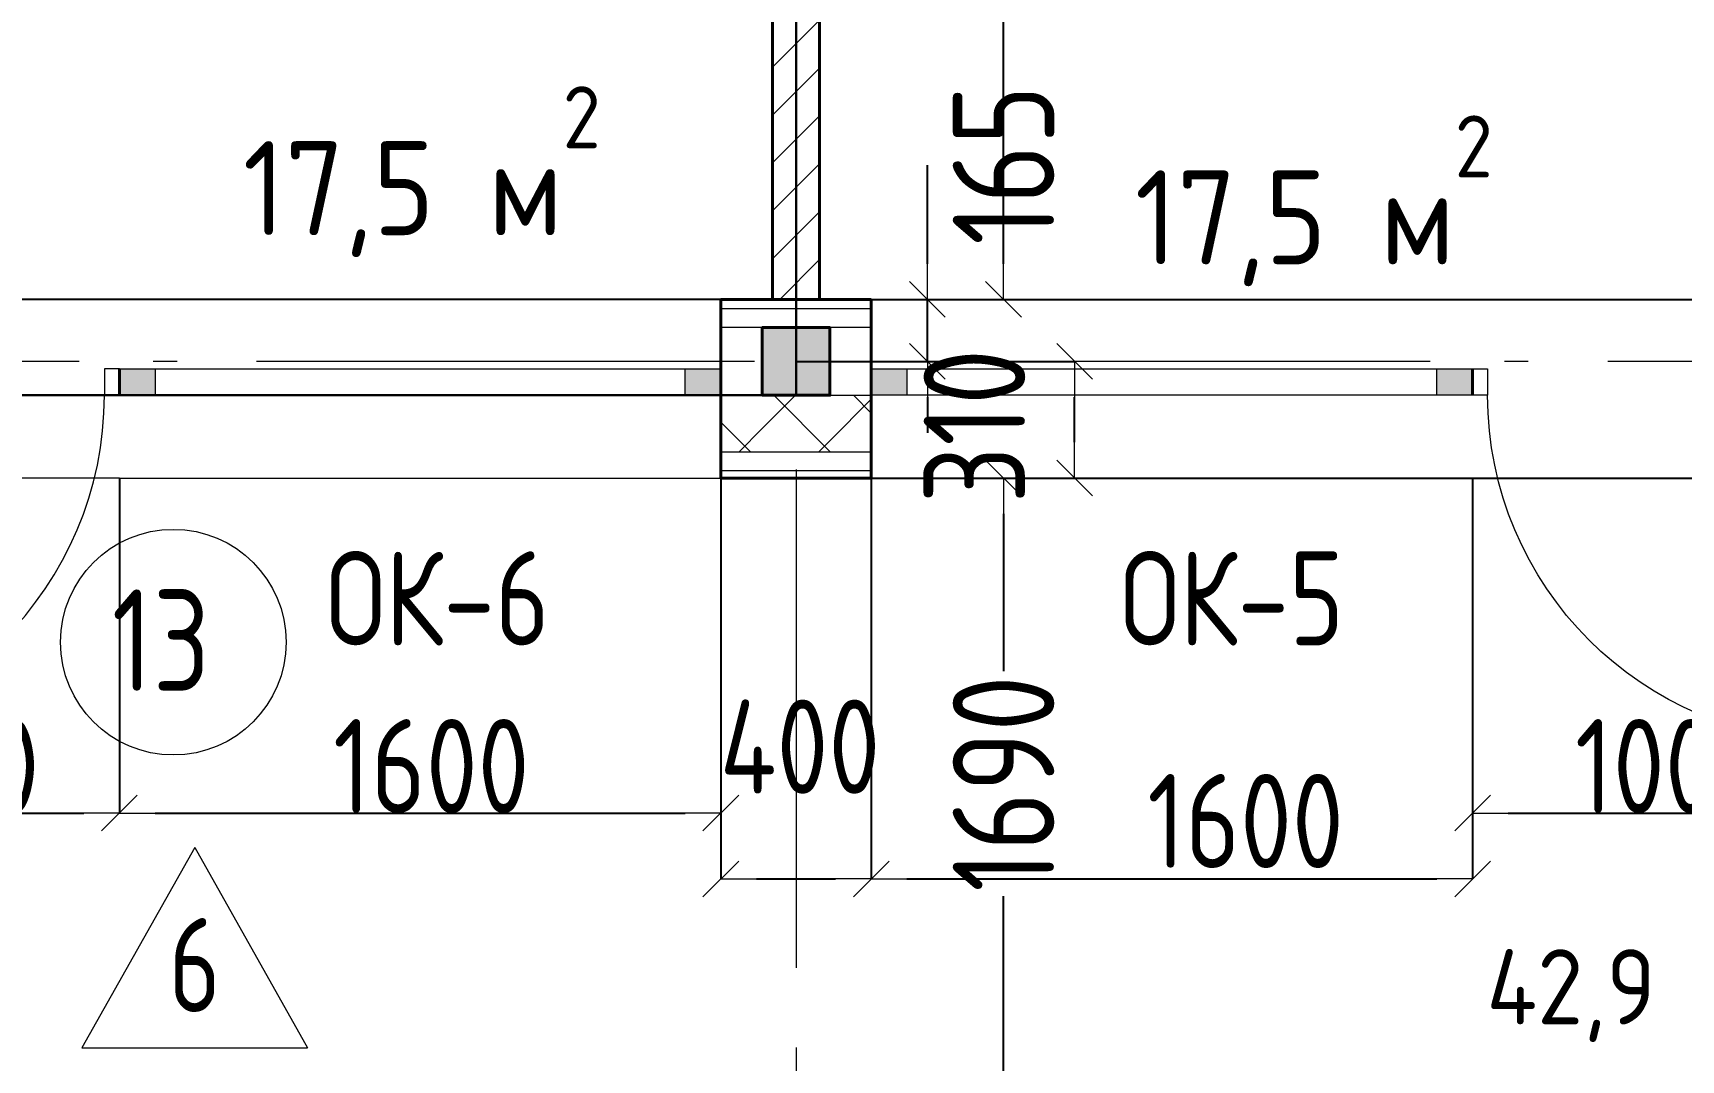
# Model space of a CAD drawing. Header units: millimetres. Extents: x -60256 to 201272, y 21388 to 77592.
# Drawn here: x -1151 to 3233, y 63598 to 66329 of the extents above; entities that cross this region are included whole.
import ezdxf
from ezdxf.enums import TextEntityAlignment as Align

# ---------------------------------------------------------------- set-up
doc = ezdxf.new("R2010")
doc.units = ezdxf.units.MM
doc.header["$MEASUREMENT"] = 0
doc.linetypes.add('Double Dashed', pattern=[1797.222233, 1325, -211.666656, 63.333344, -197.222233])
for name, color, linetype in [('Двери ArchiCAD', 7, 'Continuous'), ('колонны', 7, 'Continuous'), ('марки окон дверей', 7, 'Continuous'), ('Окна ArchiCAD', 7, 'Continuous'), ('оси', 7, 'Continuous'), ('размеры внутр', 7, 'Continuous'), ('стены внутр', 7, 'Continuous'), ('стены наруж', 7, 'Continuous'), ('№ помещений', 7, 'Continuous')]:
    doc.layers.add(name, color=color, linetype=linetype)
for name, color, linetype, lineweight in [('Двери ArchiCAD_Ном._пера__97', 7, 'Continuous', 20), ('Двери ArchiCAD_Ном._пера__99', 7, 'Continuous', 40), ('колонны_Ном._пера__94', 252, 'Continuous', 13), ('колонны_Ном._пера__99', 7, 'Continuous', 40), ('марки окон дверей_Ном._пера__96', 7, 'Continuous', 13), ('Окна ArchiCAD_Ном._пера__96', 7, 'Continuous', 13), ('Окна ArchiCAD_Ном._пера__97', 7, 'Continuous', 20), ('Окна ArchiCAD_Ном._пера__99', 7, 'Continuous', 40), ('оси_Ном._пера__96', 7, 'Continuous', 13), ('площади_Ном._пера__96', 7, 'Continuous', 13), ('стены внутр_Ном._пера__96', 7, 'Continuous', 13), ('стены внутр_Ном._пера__99', 7, 'Continuous', 40), ('стены наруж_Ном._пера__96', 7, 'Continuous', 13), ('стены наруж_Ном._пера__99', 7, 'Continuous', 40), ('экспликац проемов_Ном._пера__1', 7, 'Continuous', 25), ('экспликац проемов_Ном._пера__97', 7, 'Continuous', 20), ('№ помещений_Ном._пера__96', 7, 'Continuous', 13)]:
    doc.layers.add(name, color=color, linetype=linetype, lineweight=lineweight)
doc.styles.add('СГЕНЕРИР_СТИЛЬ_1', font='isocp.shx')
doc.styles.add('СГЕНЕРИР_СТИЛЬ_3', font='gost_2_304-81_type.ttf')
doc.styles.add('СГЕНЕРИР_СТИЛЬ_4', font='gost_2_304-81_type.ttf')
doc.styles.add('СГЕНЕРИР_СТИЛЬ_5', font='CS_Gost2304.shx')
doc.dimstyles.new('СГЕНЕРИР_СТИЛЬ__10', dxfattribs={"dimtxt": 250, "dimasz": 95, "dimexe": 0.18, "dimexo": 0, "dimgap": 0.09, "dimtad": 1, "dimtih": 1, "dimtoh": 1, "dimdec": 0, "dimzin": 0, "dimdsep": 46, "dimtxsty": 'СГЕНЕРИР_СТИЛЬ_3', "dimblk": 'ARROWHEAD_6', "dimblk1": 'ARROWHEAD_6', "dimblk2": 'ARROWHEAD_6', "dimcen": 0.09, "dimclrd": 7, "dimclre": 7, "dimclrt": 98, "dimadec": 0, "dimazin": 0, "dimtfac": 1, "dimtdec": 4, "dimtmove": 0, "dimatfit": 3, "dimfxl": 1, "dimtolj": 1, "dimtzin": 0, "dimarcsym": 0})
doc.dimstyles.new('СГЕНЕРИР_СТИЛЬ__2', dxfattribs={"dimtxt": 270.000005, "dimasz": 95, "dimexe": 0.18, "dimexo": 0, "dimgap": 0.09, "dimtad": 1, "dimdec": 0, "dimzin": 0, "dimdsep": 46, "dimtxsty": 'СГЕНЕРИР_СТИЛЬ_3', "dimblk": 'ARROWHEAD_6', "dimblk1": 'ARROWHEAD_6', "dimblk2": 'ARROWHEAD_6', "dimcen": 0.09, "dimclrd": 7, "dimclre": 7, "dimclrt": 98, "dimadec": 0, "dimazin": 0, "dimtfac": 1, "dimtdec": 4, "dimtmove": 0, "dimatfit": 3, "dimfxl": 1, "dimtolj": 1, "dimtzin": 0, "dimarcsym": 0})
doc.dimstyles.new('СГЕНЕРИР_СТИЛЬ__5', dxfattribs={"dimtxt": 220.000005, "dimasz": 95, "dimexe": 0.18, "dimexo": 0, "dimgap": 0.09, "dimtad": 1, "dimdec": 0, "dimzin": 0, "dimdsep": 46, "dimtxsty": 'СГЕНЕРИР_СТИЛЬ_3', "dimblk": 'ARROWHEAD_6', "dimblk1": 'ARROWHEAD_6', "dimblk2": 'ARROWHEAD_6', "dimcen": 0.09, "dimclrd": 7, "dimclre": 7, "dimclrt": 98, "dimadec": 0, "dimazin": 0, "dimtfac": 1, "dimtdec": 4, "dimtmove": 0, "dimatfit": 3, "dimfxl": 1, "dimtolj": 1, "dimtzin": 0, "dimarcsym": 0})
doc.dimstyles.new('СГЕНЕРИР_СТИЛЬ__8', dxfattribs={"dimtxt": 270.000005, "dimasz": 95, "dimexe": 0.18, "dimexo": 0, "dimgap": 0.09, "dimtad": 1, "dimdec": 0, "dimzin": 0, "dimdsep": 46, "dimtxsty": 'СГЕНЕРИР_СТИЛЬ_3', "dimblk": 'ARROWHEAD_6', "dimblk1": 'ARROWHEAD_6', "dimblk2": 'ARROWHEAD_6', "dimcen": 0.09, "dimclrd": 7, "dimclre": 7, "dimclrt": 98, "dimadec": 0, "dimazin": 0, "dimtfac": 1, "dimtdec": 4, "dimtmove": 2, "dimatfit": 3, "dimfxl": 1, "dimtolj": 1, "dimtzin": 0, "dimarcsym": 0})
doc.dimstyles.new('СГЕНЕРИР_СТИЛЬ__9', dxfattribs={"dimtxt": 250, "dimasz": 95, "dimexe": 0.18, "dimexo": 0, "dimgap": 0.09, "dimtad": 1, "dimtih": 1, "dimtoh": 1, "dimdec": 0, "dimzin": 0, "dimdsep": 46, "dimtxsty": 'СГЕНЕРИР_СТИЛЬ_3', "dimblk": 'ARROWHEAD_6', "dimblk1": 'ARROWHEAD_6', "dimblk2": 'ARROWHEAD_6', "dimcen": 0.09, "dimclrd": 7, "dimclre": 7, "dimclrt": 98, "dimadec": 0, "dimazin": 0, "dimtfac": 1, "dimtdec": 4, "dimtmove": 2, "dimatfit": 3, "dimfxl": 1, "dimtolj": 1, "dimtzin": 0, "dimarcsym": 0})
pattern_1 = [(45, (0, 0), (-106.066, 106.066), []), (135, (0, 0), (106.066, 106.066), [])]

# ---------------------------------------------------------------- blocks, each defined once
blk = doc.blocks.new('Стена_19_1', base_point=(879, 65455.7))
at = {"layer": 'стены внутр_Ном._пера__96', "linetype": 'Continuous'}
h = blk.add_hatch(dxfattribs=at)
h.set_pattern_fill('FACE_BRICK_0001', color=256, style=0, pattern_type=2)
h.set_pattern_definition([(45, (0, 0), (-63.63961, 63.63961), [])])
h.paths.add_polyline_path([(941.5, 65620.7), (941.5, 71690.7), (816.5, 71690.7), (816.5, 65620.7)])
at = {"layer": 'стены внутр_Ном._пера__99', "linetype": 'Continuous', "flags": 128}
for points in [[(941.5, 71690.7), (816.5, 71690.7)], [(816.5, 71690.7), (816.5, 65620.7)], [(941.5, 65620.7), (941.5, 71690.7)], [(816.5, 65620.7), (941.5, 65620.7)]]:
    blk.add_lwpolyline(points, dxfattribs=at)
blk = doc.blocks.new('Окно 16_6')
at = {"layer": 'Окна ArchiCAD_Ном._пера__96', "linetype": 'Continuous'}
for points in [[(-800, -70), (-705, -70), (-705, 0), (-800, 0)], [(800, 0), (705, 0), (705, -70), (800, -70)]]:
    blk.add_hatch(color=256, dxfattribs=at).paths.add_polyline_path(points)
for p, q in [((705, 0), (-705, 0)), ((-705, -70), (705, -70))]:
    blk.add_line(p, q, dxfattribs=at)
at = {"layer": 'Окна ArchiCAD_Ном._пера__97', "linetype": 'Continuous'}
for p, q in [((-800, 220), (800, 220)), ((-705, 0), (-800, 0)), ((-705, -70), (-705, 0)), ((800, 0), (705, 0)), ((705, 0), (705, -70)), ((-800, -70), (-705, -70)), ((705, -70), (800, -70))]:
    blk.add_line(p, q, dxfattribs=at)
at = {"layer": 'Окна ArchiCAD_Ном._пера__99', "linetype": 'Continuous'}
for p, q in [((-800, 0), (-800, -70)), ((800, 0), (800, -70))]:
    blk.add_line(p, q, dxfattribs=at)
blk = doc.blocks.new('Дверь 16_5')
at = {"layer": 'Двери ArchiCAD_Ном._пера__97', "linetype": 'Continuous'}
for p, q in [((460, 0), (460, 920)), ((-500, 220), (500, 220)), ((-460, 0), (-500, 0)), ((-500, 0), (-500, -70)), ((-460, -70), (-460, 0)), ((500, 0), (460, 0)), ((460, 0), (460, -70)), ((500, -70), (500, 0)), ((-500, -70), (-460, -70)), ((460, -70), (500, -70))]:
    blk.add_line(p, q, dxfattribs=at)
blk.add_arc((460, 0), 920, 90, 180, dxfattribs=at)
at = {"layer": 'Двери ArchiCAD_Ном._пера__99', "linetype": 'Continuous'}
for p, q in [((-500, 0), (-500, -70)), ((500, 0), (500, -70))]:
    blk.add_line(p, q, dxfattribs=at)
blk = doc.blocks.new('Дверь 16_4')
at = {"layer": 'Двери ArchiCAD_Ном._пера__97', "linetype": 'Continuous'}
for p, q in [((460, 0), (460, 920)), ((-500, 220), (500, 220)), ((-460, 0), (-500, 0)), ((-500, 0), (-500, -70)), ((-460, -70), (-460, 0)), ((500, 0), (460, 0)), ((460, 0), (460, -70)), ((500, -70), (500, 0)), ((-500, -70), (-460, -70)), ((460, -70), (500, -70))]:
    blk.add_line(p, q, dxfattribs=at)
blk.add_arc((460, 0), 920, 90, 180, dxfattribs=at)
at = {"layer": 'Двери ArchiCAD_Ном._пера__99', "linetype": 'Continuous'}
for p, q in [((-500, 0), (-500, -70)), ((500, 0), (500, -70))]:
    blk.add_line(p, q, dxfattribs=at)
blk = doc.blocks.new('Стена_32_1', base_point=(12879, 65455.7))
at = {"layer": 'стены наруж_Ном._пера__96', "linetype": 'Continuous'}
h = blk.add_hatch(dxfattribs=at)
h.set_pattern_fill('УТЕПЛИТ_МЕЛКИЙ_0001', color=256, style=0, pattern_type=2)
h.set_pattern_definition(pattern_1)
h.paths.add_polyline_path([(789, 65365.7), (679, 65365.7), (679, 65215.7), (789, 65215.7)])
h = blk.add_hatch(dxfattribs=at)
h.set_pattern_fill('УТЕПЛИТ_МЕЛКИЙ_0001', color=256, style=0, pattern_type=2)
h.set_pattern_definition(pattern_1)
h.paths.add_polyline_path([(789, 65215.7), (969, 65215.7), (969, 65365.7), (789, 65365.7)])
h = blk.add_hatch(dxfattribs=at)
h.set_pattern_fill('УТЕПЛИТ_МЕЛКИЙ_0001', color=256, style=0, pattern_type=2)
h.set_pattern_definition(pattern_1)
h.paths.add_polyline_path([(1079, 65365.7), (969, 65365.7), (969, 65215.7), (1079, 65215.7)])
for p, q in [((789, 65595.7), (679, 65595.7)), ((969, 65595.7), (789, 65595.7)), ((1079, 65595.7), (969, 65595.7)), ((789, 65545.7), (679, 65545.7)), ((789, 65545.7), (969, 65545.7)), ((1079, 65545.7), (969, 65545.7)), ((679, 65365.7), (789, 65365.7)), ((969, 65365.7), (789, 65365.7)), ((969, 65365.7), (1079, 65365.7)), ((679, 65215.7), (789, 65215.7)), ((789, 65215.7), (969, 65215.7)), ((969, 65215.7), (1079, 65215.7)), ((679, 65165.7), (789, 65165.7)), ((789, 65165.7), (969, 65165.7)), ((969, 65165.7), (1079, 65165.7))]:
    blk.add_line(p, q, dxfattribs=at)
at = {"layer": 'стены наруж_Ном._пера__99', "linetype": 'Continuous'}
for p, q in [((679, 65595.7), (679, 65620.7)), ((679, 65545.7), (679, 65595.7)), ((1079, 65595.7), (1079, 65620.7)), ((1079, 65545.7), (1079, 65595.7)), ((679, 65435.7), (679, 65545.7)), ((1079, 65435.7), (1079, 65545.7)), ((679, 65365.7), (679, 65435.7)), ((1079, 65365.7), (1079, 65435.7)), ((679, 65215.7), (679, 65365.7)), ((1079, 65215.7), (1079, 65365.7)), ((679, 65165.7), (679, 65215.7)), ((1079, 65165.7), (1079, 65215.7)), ((679, 65145.7), (679, 65165.7)), ((1079, 65145.7), (1079, 65165.7))]:
    blk.add_line(p, q, dxfattribs=at)
at = {"layer": 'стены наруж_Ном._пера__99', "linetype": 'Continuous', "flags": 128}
for points in [[(1079, 65620.7), (679, 65620.7)], [(679, 65145.7), (1079, 65145.7)]]:
    blk.add_lwpolyline(points, dxfattribs=at)
at = {"layer": 'Двери ArchiCAD', "color": 44, "linetype": 'Continuous', "lineweight": 35, "zscale": 1000, "rotation": 180}
blk.add_blockref('Дверь 16_5', (-1421, 65365.7), dxfattribs=at)
at = {"layer": 'Двери ArchiCAD', "color": 44, "linetype": 'Continuous', "lineweight": 35, "xscale": -1, "zscale": 1000, "rotation": 180}
blk.add_blockref('Дверь 16_4', (3179, 65365.7), dxfattribs=at)
at = {"layer": 'Окна ArchiCAD', "color": 44, "linetype": 'Continuous', "lineweight": 35, "xscale": -1, "zscale": 1000, "rotation": 180}
for p in [(-121, 65365.7), (1879, 65365.7)]:
    blk.add_blockref('Окно 16_6', p, dxfattribs=at)
blk = doc.blocks.new('Колонна_27_1', base_point=(879, 65455.7))
at = {"layer": 'колонны_Ном._пера__94', "linetype": 'Continuous'}
blk.add_hatch(color=256, dxfattribs=at).paths.add_polyline_path([(789, 65365.7), (969, 65365.7), (969, 65545.7), (789, 65545.7)])
at = {"layer": 'колонны_Ном._пера__99', "linetype": 'Continuous', "flags": 128}
blk.add_lwpolyline([(789, 65365.7), (969, 65365.7), (969, 65545.7), (789, 65545.7)], close=True, dxfattribs=at)
blk = doc.blocks.new('Стандартный маркер сетки_9')
at = {"layer": 'оси_Ном._пера__96', "linetype": 'Double Dashed'}
blk.add_line((900, 0), (20403.4, 0), dxfattribs=at)
at = {"layer": 'оси_Ном._пера__96', "style": 'СГЕНЕРИР_СТИЛЬ_3'}
blk.add_attdef('AC_MarkerText_1', text='', height=350, rotation=90, dxfattribs=at).set_placement((21973.1, -208.7), align=Align.BOTTOM_LEFT)
blk = doc.blocks.new('Стандартный маркер сетки_16')
at = {"layer": 'оси_Ном._пера__96', "linetype": 'Double Dashed'}
blk.add_line((900, 0), (41068.3, 0), dxfattribs=at)
at = {"layer": 'оси_Ном._пера__96', "style": 'СГЕНЕРИР_СТИЛЬ_3'}
blk.add_attdef('AC_MarkerText_1', text='', height=350, rotation=180, dxfattribs=at).set_placement((-260.8, 269.7), align=Align.BOTTOM_LEFT)
blk = doc.blocks.new('Номер помещения 15_4')
at = {"layer": '№ помещений_Ном._пера__96', "linetype": 'Continuous'}
blk.add_circle((0, 0), 300, dxfattribs=at)
at = {"layer": '№ помещений_Ном._пера__96', "insert": (-163.6, 5.2), "char_height": 270, "attachment_point": 4, "style": 'СГЕНЕРИР_СТИЛЬ_4'}
blk.add_mtext('{13}', dxfattribs=at)
blk = doc.blocks.new('Номер помещения 16_5')
at = {"layer": 'марки окон дверей_Ном._пера__96', "insert": (-307.9, 19.4), "char_height": 250, "attachment_point": 4, "style": 'СГЕНЕРИР_СТИЛЬ_5'}
blk.add_mtext('{ОК-5}', dxfattribs=at)
blk = doc.blocks.new('Номер помещения 16_6')
at = {"layer": 'марки окон дверей_Ном._пера__96', "insert": (-316.4, 19.4), "char_height": 250, "attachment_point": 4, "style": 'СГЕНЕРИР_СТИЛЬ_5'}
blk.add_mtext('{ОК-6}', dxfattribs=at)
blk = doc.blocks.new('ARROWHEAD_6')
at = {"color": 0, "linetype": 'Continuous', "lineweight": 0}
for p, q in [((-0.5, -0.5), (0.5, 0.5)), ((0, 0), (-1, 0))]:
    blk.add_line(p, q, dxfattribs=at)
blk = doc.blocks.new('*D826')
at = {"layer": 'Defpoints', "color": 0, "linetype": 'Continuous', "transparency": 16777216}
for p in [(879, 65620.7), (12529.2, 65620.7), (879, 65145.7)]:
    blk.add_point(p, dxfattribs=at)
at = {"layer": 'размеры внутр', "color": 7, "linetype": 'Continuous', "lineweight": -2, "transparency": 16777216}
for p, q in [((879, 65620.7), (12529.4, 65620.7)), ((12529.2, 65525.7), (12529.2, 65240.7)), ((879, 65145.7), (12529.4, 65145.7)), ((12529.2, 65145.7), (12529.2, 64863.9))]:
    blk.add_line(p, q, dxfattribs=at)
at = {"layer": 'размеры внутр', "color": 7, "linetype": 'Continuous', "lineweight": -2, "transparency": 16777216, "xscale": 95, "yscale": 95, "zscale": 95}
for p, rotation in [((12529.2, 65620.7), 90), ((12529.2, 65145.7), 270)]:
    blk.add_blockref('ARROWHEAD_6', p, dxfattribs=dict(at, rotation=rotation))
at = {"layer": 'размеры внутр', "color": 98, "linetype": 'Continuous', "transparency": 16777216, "insert": (12340.5, 64863.9), "char_height": 220, "attachment_point": 5, "rotation": 90, "style": 'СГЕНЕРИР_СТИЛЬ_3'}
blk.add_mtext('\\A1;475', dxfattribs=at)
blk = doc.blocks.new('*D827')
at = {"layer": 'Defpoints', "color": 0, "linetype": 'Continuous', "transparency": 16777216}
for p in [(9879, 69755.7), (12340.5, 69755.7), (879, 65620.7)]:
    blk.add_point(p, dxfattribs=at)
at = {"layer": 'размеры внутр', "color": 7, "linetype": 'Continuous', "lineweight": -2, "transparency": 16777216}
for p, q in [((9879, 69755.7), (12340.7, 69755.7)), ((12340.5, 69660.7), (12340.5, 67723.7)), ((12340.5, 65715.7), (12340.5, 67267.8)), ((879, 65620.7), (12340.7, 65620.7))]:
    blk.add_line(p, q, dxfattribs=at)
at = {"layer": 'размеры внутр', "color": 7, "linetype": 'Continuous', "lineweight": -2, "transparency": 16777216, "xscale": 95, "yscale": 95, "zscale": 95}
for p, rotation in [((12340.5, 69755.7), 90), ((12340.5, 65620.7), 270)]:
    blk.add_blockref('ARROWHEAD_6', p, dxfattribs=dict(at, rotation=rotation))
at = {"layer": 'размеры внутр', "color": 98, "linetype": 'Continuous', "transparency": 16777216, "insert": (12340.5, 67495.8), "char_height": 220, "attachment_point": 5, "rotation": 90, "style": 'СГЕНЕРИР_СТИЛЬ_3'}
blk.add_mtext('\\A1;4135', dxfattribs=at)
blk = doc.blocks.new('*D858')
at = {"layer": 'Defpoints', "color": 0, "linetype": 'Continuous', "transparency": 16777216}
for p in [(-8121, 69755.7), (-4391.7, 69755.7), (879, 65620.7)]:
    blk.add_point(p, dxfattribs=at)
at = {"layer": 'размеры внутр', "color": 7, "linetype": 'Continuous', "lineweight": -2, "transparency": 16777216}
for p, q in [((-8121, 69755.7), (-4391.5, 69755.7)), ((-4391.7, 69660.7), (-4391.7, 67731.8)), ((-4391.7, 65715.7), (-4391.7, 67172.3)), ((879, 65620.7), (-4391.9, 65620.7))]:
    blk.add_line(p, q, dxfattribs=at)
at = {"layer": 'размеры внутр', "color": 7, "linetype": 'Continuous', "lineweight": -2, "transparency": 16777216, "xscale": 95, "yscale": 95, "zscale": 95}
for p, rotation in [((-4391.7, 69755.7), 90), ((-4391.7, 65620.7), 270)]:
    blk.add_blockref('ARROWHEAD_6', p, dxfattribs=dict(at, rotation=rotation))
at = {"layer": 'размеры внутр', "color": 98, "linetype": 'Continuous', "transparency": 16777216, "insert": (-4391.7, 67452), "char_height": 270, "attachment_point": 5, "rotation": 90, "style": 'СГЕНЕРИР_СТИЛЬ_3'}
blk.add_mtext('\\A1;4135', dxfattribs=at)
blk = doc.blocks.new('*D862')
at = {"layer": 'Defpoints', "color": 0, "linetype": 'Continuous', "transparency": 16777216}
for p in [(879, 63455.7), (1620, 63455.7), (1052.7, 63190.6)]:
    blk.add_point(p, dxfattribs=at)
at = {"layer": 'размеры внутр', "color": 7, "linetype": 'Continuous', "lineweight": -2, "transparency": 16777216}
for p, q in [((879, 63455.7), (1620.2, 63455.7)), ((1620, 63285.6), (1620, 63360.7)), ((1052.7, 63190.6), (1620.2, 63190.6))]:
    blk.add_line(p, q, dxfattribs=at)
at = {"layer": 'размеры внутр', "color": 7, "linetype": 'Continuous', "lineweight": -2, "transparency": 16777216, "xscale": 95, "yscale": 95, "zscale": 95}
for p, rotation in [((1620, 63455.7), 90), ((1620, 63190.6), 270)]:
    blk.add_blockref('ARROWHEAD_6', p, dxfattribs=dict(at, rotation=rotation))
at = {"layer": 'размеры внутр', "color": 98, "linetype": 'Continuous', "transparency": 16777216, "insert": (1339.7, 63325.2), "char_height": 270, "attachment_point": 5, "rotation": 90, "style": 'СГЕНЕРИР_СТИЛЬ_3'}
blk.add_mtext('\\A1;265', dxfattribs=at)
blk = doc.blocks.new('*D863')
at = {"layer": 'Defpoints', "color": 0, "linetype": 'Continuous', "transparency": 16777216}
for p in [(879, 65145.7), (1431, 65145.7), (879, 63455.7)]:
    blk.add_point(p, dxfattribs=at)
at = {"layer": 'размеры внутр', "color": 7, "linetype": 'Continuous', "lineweight": -2, "transparency": 16777216}
for p, q in [((879, 65145.7), (1431.2, 65145.7)), ((1431, 65050.7), (1431, 64631.9)), ((1431, 63550.7), (1431, 64033.9)), ((879, 63455.7), (1431.2, 63455.7))]:
    blk.add_line(p, q, dxfattribs=at)
at = {"layer": 'размеры внутр', "color": 7, "linetype": 'Continuous', "lineweight": -2, "transparency": 16777216, "xscale": 95, "yscale": 95, "zscale": 95}
for p, rotation in [((1431, 65145.7), 90), ((1431, 63455.7), 270)]:
    blk.add_blockref('ARROWHEAD_6', p, dxfattribs=dict(at, rotation=rotation))
at = {"layer": 'размеры внутр', "color": 98, "linetype": 'Continuous', "transparency": 16777216, "insert": (1431, 64332.9), "char_height": 270, "attachment_point": 5, "rotation": 90, "style": 'СГЕНЕРИР_СТИЛЬ_3'}
blk.add_mtext('\\A1;1690', dxfattribs=at)
blk = doc.blocks.new('*D864')
at = {"layer": 'Defpoints', "color": 0, "linetype": 'Continuous', "transparency": 16777216}
for p in [(879, 65455.7), (1620, 65455.7), (879, 65145.7)]:
    blk.add_point(p, dxfattribs=at)
at = {"layer": 'размеры внутр', "color": 7, "linetype": 'Continuous', "lineweight": -2, "transparency": 16777216}
for p, q in [((879, 65455.7), (1620.2, 65455.7)), ((1620, 65240.7), (1620, 65360.7)), ((879, 65145.7), (1620.2, 65145.7))]:
    blk.add_line(p, q, dxfattribs=at)
at = {"layer": 'размеры внутр', "color": 7, "linetype": 'Continuous', "lineweight": -2, "transparency": 16777216, "xscale": 95, "yscale": 95, "zscale": 95}
for p, rotation in [((1620, 65455.7), 90), ((1620, 65145.7), 270)]:
    blk.add_blockref('ARROWHEAD_6', p, dxfattribs=dict(at, rotation=rotation))
at = {"layer": 'размеры внутр', "color": 98, "linetype": 'Continuous', "transparency": 16777216, "insert": (1353.7, 65283.5), "char_height": 270, "attachment_point": 5, "rotation": 90, "style": 'СГЕНЕРИР_СТИЛЬ_3'}
blk.add_mtext('\\A1;310', dxfattribs=at)
blk = doc.blocks.new('*D865')
at = {"layer": 'Defpoints', "color": 0, "linetype": 'Continuous', "transparency": 16777216}
for p in [(879, 65620.7), (1228.5, 65620.7), (879, 65455.7)]:
    blk.add_point(p, dxfattribs=at)
at = {"layer": 'размеры внутр', "color": 7, "linetype": 'Continuous', "lineweight": -2, "transparency": 16777216}
for p, q in [((1228.5, 65715.7), (1228.5, 65978)), ((879, 65620.7), (1228.7, 65620.7)), ((1228.5, 65455.7), (1228.5, 65620.7)), ((879, 65455.7), (1228.7, 65455.7)), ((1228.5, 65360.7), (1228.5, 65265.7))]:
    blk.add_line(p, q, dxfattribs=at)
at = {"layer": 'размеры внутр', "color": 7, "linetype": 'Continuous', "lineweight": -2, "transparency": 16777216, "xscale": 95, "yscale": 95, "zscale": 95}
for p, rotation in [((1228.5, 65620.7), 270), ((1228.5, 65455.7), 90)]:
    blk.add_blockref('ARROWHEAD_6', p, dxfattribs=dict(at, rotation=rotation))
at = {"layer": 'размеры внутр', "color": 98, "linetype": 'Continuous', "transparency": 16777216, "insert": (1431, 65978), "char_height": 270, "attachment_point": 5, "rotation": 90, "style": 'СГЕНЕРИР_СТИЛЬ_3'}
blk.add_mtext('\\A1;165', dxfattribs=at)
blk = doc.blocks.new('*D866')
at = {"layer": 'Defpoints', "color": 0, "linetype": 'Continuous', "transparency": 16777216}
for p in [(879, 71690.7), (1431, 71690.7), (879, 65620.7)]:
    blk.add_point(p, dxfattribs=at)
at = {"layer": 'размеры внутр', "color": 7, "linetype": 'Continuous', "lineweight": -2, "transparency": 16777216}
for p, q in [((879, 71690.7), (1431.2, 71690.7)), ((1431, 71595.7), (1431, 69243.7)), ((1431, 65715.7), (1431, 68587.6)), ((879, 65620.7), (1431.2, 65620.7))]:
    blk.add_line(p, q, dxfattribs=at)
at = {"layer": 'размеры внутр', "color": 7, "linetype": 'Continuous', "lineweight": -2, "transparency": 16777216, "xscale": 95, "yscale": 95, "zscale": 95}
for p, rotation in [((1431, 71690.7), 90), ((1431, 65620.7), 270)]:
    blk.add_blockref('ARROWHEAD_6', p, dxfattribs=dict(at, rotation=rotation))
at = {"layer": 'размеры внутр', "color": 98, "linetype": 'Continuous', "transparency": 16777216, "insert": (1431, 68915.7), "char_height": 270, "attachment_point": 5, "rotation": 90, "style": 'СГЕНЕРИР_СТИЛЬ_3'}
blk.add_mtext('\\A1;6070', dxfattribs=at)
blk = doc.blocks.new('*D878')
at = {"layer": 'Defpoints', "color": 0, "linetype": 'Continuous', "transparency": 16777216}
for p in [(-1921, 65145.7), (-921, 65145.7), (-921, 64254.6)]:
    blk.add_point(p, dxfattribs=at)
at = {"layer": 'размеры внутр', "color": 7, "linetype": 'Continuous', "lineweight": -2, "transparency": 16777216}
for p, q in [((-1921, 65145.7), (-1921, 64254.4)), ((-921, 65145.7), (-921, 64254.4)), ((-1826, 64254.6), (-1016, 64254.6))]:
    blk.add_line(p, q, dxfattribs=at)
at = {"layer": 'размеры внутр', "color": 7, "linetype": 'Continuous', "lineweight": -2, "transparency": 16777216, "xscale": 95, "yscale": 95, "zscale": 95, "rotation": 180}
blk.add_blockref('ARROWHEAD_6', (-1921, 64254.6), dxfattribs=at)
at = {"layer": 'размеры внутр', "color": 7, "linetype": 'Continuous', "lineweight": -2, "transparency": 16777216, "xscale": 95, "yscale": 95, "zscale": 95}
blk.add_blockref('ARROWHEAD_6', (-921, 64254.6), dxfattribs=at)
at = {"layer": 'размеры внутр', "color": 98, "linetype": 'Continuous', "transparency": 16777216, "insert": (-1391.2, 64379.6), "char_height": 250, "attachment_point": 5, "style": 'СГЕНЕРИР_СТИЛЬ_3'}
blk.add_mtext('\\A1;1000', dxfattribs=at)
blk = doc.blocks.new('*D879')
at = {"layer": 'Defpoints', "color": 0, "linetype": 'Continuous', "transparency": 16777216}
for p in [(-921, 65145.7), (679, 65145.7), (679, 64254.6)]:
    blk.add_point(p, dxfattribs=at)
at = {"layer": 'размеры внутр', "color": 7, "linetype": 'Continuous', "lineweight": -2, "transparency": 16777216}
for p, q in [((-921, 65145.7), (-921, 64254.4)), ((679, 65145.7), (679, 64254.4)), ((-826, 64254.6), (584, 64254.6))]:
    blk.add_line(p, q, dxfattribs=at)
at = {"layer": 'размеры внутр', "color": 7, "linetype": 'Continuous', "lineweight": -2, "transparency": 16777216, "xscale": 95, "yscale": 95, "zscale": 95, "rotation": 180}
blk.add_blockref('ARROWHEAD_6', (-921, 64254.6), dxfattribs=at)
at = {"layer": 'размеры внутр', "color": 7, "linetype": 'Continuous', "lineweight": -2, "transparency": 16777216, "xscale": 95, "yscale": 95, "zscale": 95}
blk.add_blockref('ARROWHEAD_6', (679, 64254.6), dxfattribs=at)
at = {"layer": 'размеры внутр', "color": 98, "linetype": 'Continuous', "transparency": 16777216, "insert": (-91.2, 64379.6), "char_height": 250, "attachment_point": 5, "style": 'СГЕНЕРИР_СТИЛЬ_3'}
blk.add_mtext('\\A1;1600', dxfattribs=at)
blk = doc.blocks.new('*D880')
at = {"layer": 'Defpoints', "color": 0, "linetype": 'Continuous', "transparency": 16777216}
for p in [(679, 65145.7), (1079, 65145.7), (1079, 64079.6)]:
    blk.add_point(p, dxfattribs=at)
at = {"layer": 'размеры внутр', "color": 7, "linetype": 'Continuous', "lineweight": -2, "transparency": 16777216}
for p, q in [((679, 65145.7), (679, 64079.4)), ((1079, 65145.7), (1079, 64079.4)), ((774, 64079.6), (984, 64079.6))]:
    blk.add_line(p, q, dxfattribs=at)
at = {"layer": 'размеры внутр', "color": 7, "linetype": 'Continuous', "lineweight": -2, "transparency": 16777216, "xscale": 95, "yscale": 95, "zscale": 95, "rotation": 180}
blk.add_blockref('ARROWHEAD_6', (679, 64079.6), dxfattribs=at)
at = {"layer": 'размеры внутр', "color": 7, "linetype": 'Continuous', "lineweight": -2, "transparency": 16777216, "xscale": 95, "yscale": 95, "zscale": 95}
blk.add_blockref('ARROWHEAD_6', (1079, 64079.6), dxfattribs=at)
at = {"layer": 'размеры внутр', "color": 98, "linetype": 'Continuous', "transparency": 16777216, "insert": (889.6, 64431.3), "char_height": 250, "attachment_point": 5, "style": 'СГЕНЕРИР_СТИЛЬ_3'}
blk.add_mtext('\\A1;400', dxfattribs=at)
blk = doc.blocks.new('*D881')
at = {"layer": 'Defpoints', "color": 0, "linetype": 'Continuous', "transparency": 16777216}
for p in [(1079, 65145.7), (2679, 65145.7), (2679, 64079.6)]:
    blk.add_point(p, dxfattribs=at)
at = {"layer": 'размеры внутр', "color": 7, "linetype": 'Continuous', "lineweight": -2, "transparency": 16777216}
for p, q in [((1079, 65145.7), (1079, 64079.4)), ((2679, 65145.7), (2679, 64079.4)), ((1174, 64079.6), (2584, 64079.6))]:
    blk.add_line(p, q, dxfattribs=at)
at = {"layer": 'размеры внутр', "color": 7, "linetype": 'Continuous', "lineweight": -2, "transparency": 16777216, "xscale": 95, "yscale": 95, "zscale": 95, "rotation": 180}
blk.add_blockref('ARROWHEAD_6', (1079, 64079.6), dxfattribs=at)
at = {"layer": 'размеры внутр', "color": 7, "linetype": 'Continuous', "lineweight": -2, "transparency": 16777216, "xscale": 95, "yscale": 95, "zscale": 95}
blk.add_blockref('ARROWHEAD_6', (2679, 64079.6), dxfattribs=at)
at = {"layer": 'размеры внутр', "color": 98, "linetype": 'Continuous', "transparency": 16777216, "insert": (2075, 64233.6), "char_height": 250, "attachment_point": 5, "style": 'СГЕНЕРИР_СТИЛЬ_3'}
blk.add_mtext('\\A1;1600', dxfattribs=at)
blk = doc.blocks.new('*D882')
at = {"layer": 'Defpoints', "color": 0, "linetype": 'Continuous', "transparency": 16777216}
for p in [(2679, 65145.7), (3679, 65145.7), (3679, 64254.6)]:
    blk.add_point(p, dxfattribs=at)
at = {"layer": 'размеры внутр', "color": 7, "linetype": 'Continuous', "lineweight": -2, "transparency": 16777216}
for p, q in [((2679, 65145.7), (2679, 64254.4)), ((3679, 65145.7), (3679, 64254.4)), ((2774, 64254.6), (3584, 64254.6))]:
    blk.add_line(p, q, dxfattribs=at)
at = {"layer": 'размеры внутр', "color": 7, "linetype": 'Continuous', "lineweight": -2, "transparency": 16777216, "xscale": 95, "yscale": 95, "zscale": 95, "rotation": 180}
blk.add_blockref('ARROWHEAD_6', (2679, 64254.6), dxfattribs=at)
at = {"layer": 'размеры внутр', "color": 7, "linetype": 'Continuous', "lineweight": -2, "transparency": 16777216, "xscale": 95, "yscale": 95, "zscale": 95}
blk.add_blockref('ARROWHEAD_6', (3679, 64254.6), dxfattribs=at)
at = {"layer": 'размеры внутр', "color": 98, "linetype": 'Continuous', "transparency": 16777216, "insert": (3208.8, 64379.6), "char_height": 250, "attachment_point": 5, "style": 'СГЕНЕРИР_СТИЛЬ_3'}
blk.add_mtext('\\A1;1000', dxfattribs=at)

msp = doc.modelspace()

# ---------------------------------------------------------------- linework, layer by layer
at = {"color": 3, "lineweight": 30}
msp.add_lwpolyline([(878.99723, 71945.66051), (-2121.00278, 71945.66051), (-2121.00278, 65365.6605), (878.99723, 65365.6605)], close=True, dxfattribs=at)
at = {"layer": 'экспликац проемов_Ном._пера__97', "linetype": 'Continuous'}
for p, q in [((-720.60339, 64163.43322), (-1020.60339, 63630.09989)), ((-720.60339, 64163.43322), (-420.60339, 63630.09989)), ((-1020.60339, 63630.09989), (-420.60339, 63630.09989))]:
    msp.add_line(p, q, dxfattribs=at)

# ---------------------------------------------------------------- block references
at = {"layer": 'колонны'}
msp.add_blockref('Колонна_27_1', (878.99723, 65455.66051), dxfattribs=at)
at = {"layer": 'марки окон дверей', "color": 102, "linetype": 'Continuous', "lineweight": 15, "zscale": 1000}
for name, p in [('Номер помещения 16_6', (-54.72306, 64806.04633)), ('Номер помещения 16_5', (2049.65362, 64806.04583))]:
    msp.add_blockref(name, p, dxfattribs=at)
at = {"layer": 'оси', "color": 251, "linetype": 'Continuous', "lineweight": 13, "zscale": 1000}
for name, p, rotation in [('Стандартный маркер сетки_9', (878.99723, 73257.10001), 270), ('Стандартный маркер сетки_16', (26830.04628, 65455.66051), 180)]:
    msp.add_blockref(name, p, dxfattribs=dict(at, rotation=rotation))
at = {"layer": 'стены внутр'}
msp.add_blockref('Стена_19_1', (878.99723, 65455.66051), dxfattribs=at)
at = {"layer": 'стены наруж'}
msp.add_blockref('Стена_32_1', (12878.99723, 65455.66051), dxfattribs=at)
at = {"layer": '№ помещений', "color": 102, "linetype": 'Continuous', "lineweight": 15, "zscale": 1000}
msp.add_blockref('Номер помещения 15_4', (-777.59488, 64709.16212), dxfattribs=at)

# ---------------------------------------------------------------- texts
at = {"layer": 'площади_Ном._пера__96', "attachment_point": 7, "style": 'СГЕНЕРИР_СТИЛЬ_1'}
for s, insert, char_height in [('{17,5 м{\\H0.66x;\\S2^  ;}}', (-592.5482, 65733.24115), 250), ('{17,5 м{\\H0.66x;\\S2^  ;}}', (1780.6056, 65655.66051), 250), ('{42,9 м{\\H0.66x;\\S2^  ;}}', (2715.69478, 63645.87498), 200)]:
    msp.add_mtext(s, dxfattribs=dict(at, insert=insert, char_height=char_height))
at = {"layer": 'экспликац проемов_Ном._пера__1', "linetype": 'Continuous', "insert": (-720.60339, 63850.60964), "char_height": 250, "attachment_point": 5, "style": 'СГЕНЕРИР_СТИЛЬ_3'}
msp.add_mtext('{\\W0.950000x;6}', dxfattribs=at)

# ---------------------------------------------------------------- dimensions: what is measured, and where the dimension line sits
at = {"layer": 'размеры внутр', "linetype": 'Continuous'}
for base, p1, p2, dimstyle, picture, middle in [((1431.0183, 71690.66051), (878.99723, 65620.66051), (878.99723, 71690.66051), 'СГЕНЕРИР_СТИЛЬ__2', '*D866', (1431.0183, 68915.68269)), ((-4391.72863, 69755.66051), (878.99723, 65620.66051), (-8121.00277, 69755.66051), 'СГЕНЕРИР_СТИЛЬ__2', '*D858', (-4391.72863, 67452.03738)), ((12340.54705, 69755.66051), (878.99723, 65620.66051), (9878.99723, 69755.66051), 'СГЕНЕРИР_СТИЛЬ__5', '*D827', (12340.54705, 67495.7639)), ((1228.52473, 65620.66051), (878.99723, 65455.66051), (878.99723, 65620.66051), 'СГЕНЕРИР_СТИЛЬ__2', '*D865', (1431.0183, 65977.99881)), ((12529.20848, 65620.66051), (878.99723, 65145.66051), (878.99723, 65620.66051), 'СГЕНЕРИР_СТИЛЬ__5', '*D826', (12340.54705, 64863.94993)), ((1620.01831, 65455.66051), (878.99723, 65145.66051), (878.99723, 65455.66051), 'СГЕНЕРИР_СТИЛЬ__8', '*D864', (1353.68352, 65283.48747)), ((1431.0183, 65145.66051), (878.99723, 63455.66051), (878.99723, 65145.66051), 'СГЕНЕРИР_СТИЛЬ__2', '*D863', (1431.0183, 64332.90121)), ((1620.01831, 63455.66051), (1052.66944, 63190.56436), (878.99723, 63455.66051), 'СГЕНЕРИР_СТИЛЬ__8', '*D862', (1339.70199, 63325.23456))]:
    dim = msp.add_linear_dim(base=base, p1=p1, p2=p2, angle=90, dimstyle=dimstyle, dxfattribs=at)
    dim.commit()
    dim.dimension.update_dxf_attribs({"geometry": picture, "text_midpoint": middle, "dimtype": 160, "text_rotation": 90})
for base, p1, p2, dimstyle, picture, middle in [((-921.00277, 64254.55578), (-1921.00277, 65145.66051), (-921.00277, 65145.66051), 'СГЕНЕРИР_СТИЛЬ__10', '*D878', (-1391.15026, 64254.55578)), ((678.99723, 64254.55578), (-921.00277, 65145.66051), (678.99723, 65145.66051), 'СГЕНЕРИР_СТИЛЬ__10', '*D879', (-91.15026, 64254.55578)), ((1078.99723, 64079.55578), (678.99723, 65145.66051), (1078.99723, 65145.66051), 'СГЕНЕРИР_СТИЛЬ__9', '*D880', (889.62974, 64431.29121)), ((2678.99723, 64079.55578), (1078.99723, 65145.66051), (2678.99723, 65145.66051), 'СГЕНЕРИР_СТИЛЬ__9', '*D881', (2075.04183, 64233.55578)), ((3678.99723, 64254.55578), (2678.99723, 65145.66051), (3678.99723, 65145.66051), 'СГЕНЕРИР_СТИЛЬ__10', '*D882', (3208.84974, 64254.55578))]:
    dim = msp.add_linear_dim(base=base, p1=p1, p2=p2, dimstyle=dimstyle, dxfattribs=at)
    dim.commit()
    dim.dimension.update_dxf_attribs({"geometry": picture, "text_midpoint": middle, "dimtype": 160})

doc.saveas('drawing.dxf')
